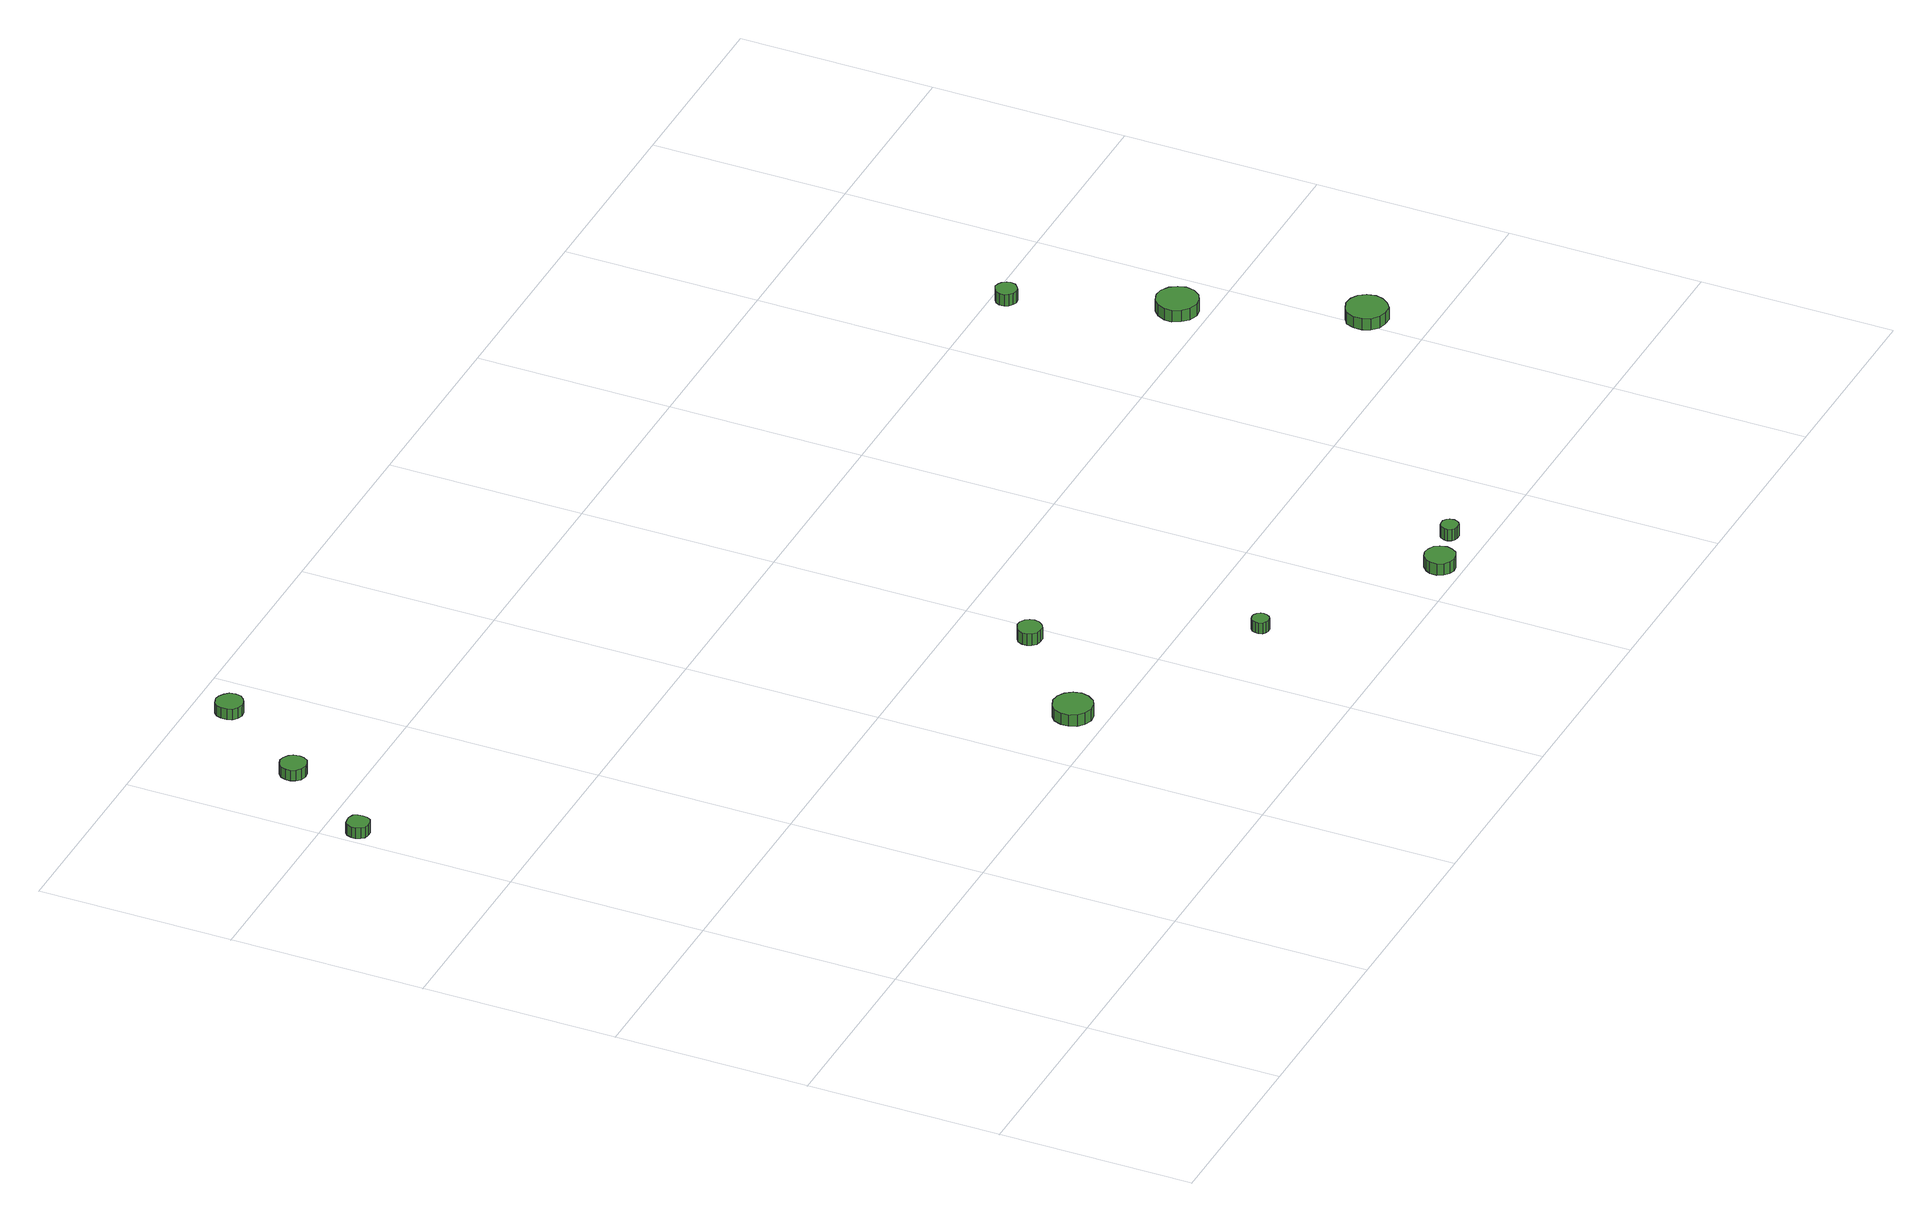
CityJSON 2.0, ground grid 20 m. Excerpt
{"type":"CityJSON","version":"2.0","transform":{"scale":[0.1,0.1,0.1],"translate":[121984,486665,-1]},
"CityObjects":{
"tree1":{"type":"SolitaryVegetationObject","attributes":{"function":"something"},"geometry":[{"type":"MultiSurface","lod":"1","boundaries":[[[0,1,2,3,4,5,6,7,8,9,10,11,12,13,14]],[[15,16,17,18,19,20,21,22,23,24,25,26,27,28,29]],[[0,29,28,1]],[[1,28,27,2]],[[2,27,26,3]],[[3,26,25,4]],[[4,25,24,5]],[[5,24,23,6]],[[6,23,22,7]],[[7,22,21,8]],[[8,21,20,9]],[[9,20,19,10]],[[10,19,18,11]],[[11,18,17,12]],[[12,17,16,13]],[[13,16,15,14]],[[14,15,29,0]]]}]},
"tree2":{"type":"SolitaryVegetationObject","attributes":{"function":"something"},"geometry":[{"type":"MultiSurface","lod":"1","boundaries":[[[30,31,32,33,34,35,36,37,38,39,40,41,42,43,44]],[[45,46,47,48,49,50,51,52,53,54,55,56,57,58,59]],[[30,59,58,31]],[[31,58,57,32]],[[32,57,56,33]],[[33,56,55,34]],[[34,55,54,35]],[[35,54,53,36]],[[36,53,52,37]],[[37,52,51,38]],[[38,51,50,39]],[[39,50,49,40]],[[40,49,48,41]],[[41,48,47,42]],[[42,47,46,43]],[[43,46,45,44]],[[44,45,59,30]]]}]},
"tree3":{"type":"SolitaryVegetationObject","attributes":{"function":"something"},"geometry":[{"type":"MultiSurface","lod":"1","boundaries":[[[60,61,62,63,64,65,66,67,68,69,70,71,72,73,74]],[[75,76,77,78,79,80,81,82,83,84,85,86,87,88,89]],[[60,89,88,61]],[[61,88,87,62]],[[62,87,86,63]],[[63,86,85,64]],[[64,85,84,65]],[[65,84,83,66]],[[66,83,82,67]],[[67,82,81,68]],[[68,81,80,69]],[[69,80,79,70]],[[70,79,78,71]],[[71,78,77,72]],[[72,77,76,73]],[[73,76,75,74]],[[74,75,89,60]]]}]},
"tree4":{"type":"SolitaryVegetationObject","attributes":{"function":"something"},"geometry":[{"type":"MultiSurface","lod":"1","boundaries":[[[90,91,92,93,94,95,96,97,98,99,100,101,102,103,104]],[[105,106,107,108,109,110,111,112,113,114,115,116,117,118,119]],[[90,119,118,91]],[[91,118,117,92]],[[92,117,116,93]],[[93,116,115,94]],[[94,115,114,95]],[[95,114,113,96]],[[96,113,112,97]],[[97,112,111,98]],[[98,111,110,99]],[[99,110,109,100]],[[100,109,108,101]],[[101,108,107,102]],[[102,107,106,103]],[[103,106,105,104]],[[104,105,119,90]]]}]},
"tree5":{"type":"SolitaryVegetationObject","attributes":{"function":"something"},"geometry":[{"type":"MultiSurface","lod":"1","boundaries":[[[120,121,122,123,124,125,126,127,128,129,130,131,132,133,134]],[[135,136,137,138,139,140,141,142,143,144,145,146,147,148,149]],[[120,149,148,121]],[[121,148,147,122]],[[122,147,146,123]],[[123,146,145,124]],[[124,145,144,125]],[[125,144,143,126]],[[126,143,142,127]],[[127,142,141,128]],[[128,141,140,129]],[[129,140,139,130]],[[130,139,138,131]],[[131,138,137,132]],[[132,137,136,133]],[[133,136,135,134]],[[134,135,149,120]]]}]},
"tree6":{"type":"SolitaryVegetationObject","attributes":{"function":"something"},"geometry":[{"type":"MultiSurface","lod":"1","boundaries":[[[150,151,152,153,154,155,156,157,158,159,160,161,162,163,164]],[[165,166,167,168,169,170,171,172,173,174,175,176,177,178,179]],[[150,179,178,151]],[[151,178,177,152]],[[152,177,176,153]],[[153,176,175,154]],[[154,175,174,155]],[[155,174,173,156]],[[156,173,172,157]],[[157,172,171,158]],[[158,171,170,159]],[[159,170,169,160]],[[160,169,168,161]],[[161,168,167,162]],[[162,167,166,163]],[[163,166,165,164]],[[164,165,179,150]]]}]},
"tree7":{"type":"SolitaryVegetationObject","attributes":{"function":"something"},"geometry":[{"type":"MultiSurface","lod":"1","boundaries":[[[180,181,182,183,184,185,186,187,188,189,190,191,192,193,194]],[[195,196,197,198,199,200,201,202,203,204,205,206,207,208,209]],[[180,209,208,181]],[[181,208,207,182]],[[182,207,206,183]],[[183,206,205,184]],[[184,205,204,185]],[[185,204,203,186]],[[186,203,202,187]],[[187,202,201,188]],[[188,201,200,189]],[[189,200,199,190]],[[190,199,198,191]],[[191,198,197,192]],[[192,197,196,193]],[[193,196,195,194]],[[194,195,209,180]]]}]},
"tree8":{"type":"SolitaryVegetationObject","attributes":{"function":"something"},"geometry":[{"type":"MultiSurface","lod":"1","boundaries":[[[210,211,212,213,214,215,216,217,218,219,220,221,222,223,224]],[[225,226,227,228,229,230,231,232,233,234,235,236,237,238,239]],[[210,239,238,211]],[[211,238,237,212]],[[212,237,236,213]],[[213,236,235,214]],[[214,235,234,215]],[[215,234,233,216]],[[216,233,232,217]],[[217,232,231,218]],[[218,231,230,219]],[[219,230,229,220]],[[220,229,228,221]],[[221,228,227,222]],[[222,227,226,223]],[[223,226,225,224]],[[224,225,239,210]]]}]},
"tree9":{"type":"SolitaryVegetationObject","attributes":{"function":"something"},"geometry":[{"type":"MultiSurface","lod":"1","boundaries":[[[240,241,242,243,244,245,246,247,248,249,250,251,252,253,254]],[[255,256,257,258,259,260,261,262,263,264,265,266,267,268,269]],[[240,269,268,241]],[[241,268,267,242]],[[242,267,266,243]],[[243,266,265,244]],[[244,265,264,245]],[[245,264,263,246]],[[246,263,262,247]],[[247,262,261,248]],[[248,261,260,249]],[[249,260,259,250]],[[250,259,258,251]],[[251,258,257,252]],[[252,257,256,253]],[[253,256,255,254]],[[254,255,269,240]]]}]},
"tree10":{"type":"SolitaryVegetationObject","attributes":{"function":"something"},"geometry":[{"type":"MultiSurface","lod":"1","boundaries":[[[270,271,272,273,274,275,276,277,278,279,280,281,282,283,284]],[[285,286,287,288,289,290,291,292,293,294,295,296,297,298,299]],[[270,299,298,271]],[[271,298,297,272]],[[272,297,296,273]],[[273,296,295,274]],[[274,295,294,275]],[[275,294,293,276]],[[276,293,292,277]],[[277,292,291,278]],[[278,291,290,279]],[[279,290,289,280]],[[280,289,288,281]],[[281,288,287,282]],[[282,287,286,283]],[[283,286,285,284]],[[284,285,299,270]]]}]},
"tree11":{"type":"SolitaryVegetationObject","attributes":{"function":"something"},"geometry":[{"type":"MultiSurface","lod":"1","boundaries":[[[300,301,302,303,304,305,306,307,308,309,310,311,312,313,314]],[[315,316,317,318,319,320,321,322,323,324,325,326,327,328,329]],[[300,329,328,301]],[[301,328,327,302]],[[302,327,326,303]],[[303,326,325,304]],[[304,325,324,305]],[[305,324,323,306]],[[306,323,322,307]],[[307,322,321,308]],[[308,321,320,309]],[[309,320,319,310]],[[310,319,318,311]],[[311,318,317,312]],[[312,317,316,313]],[[313,316,315,314]],[[314,315,329,300]]]}]}
},
"vertices":[
[29,767,19],[28,772,19],[26,776,19],[21,778,19],[17,778,19],[12,777,19],[9,774,19],[7,769,19],[7,765,19],[9,760,19],[12,757,19],[17,756,19],[21,756,19],[26,758,19],[28,762,19],[28,762,7],[26,758,7],[21,756,7],[17,756,7],[12,757,7],[9,760,7],[7,765,7],[7,769,7],[9,774,7],[12,777,7],[17,778,7],[21,778,7],[26,776,7],[28,772,7],[29,767,7],
[97,864,19],[96,870,19],[93,874,19],[88,877,19],[83,878,19],[77,876,19],[73,872,19],[71,867,19],[71,862,19],[73,857,19],[77,853,19],[83,851,19],[88,852,19],[93,854,19],[96,859,19],[96,859,7],[93,854,7],[88,852,7],[83,851,7],[77,853,7],[73,857,7],[71,862,7],[71,867,7],[73,872,7],[77,876,7],[83,878,7],[88,877,7],[93,874,7],[96,870,7],[97,864,7],
[168,963,19],[167,969,19],[163,973,19],[158,976,19],[153,977,19],[147,975,19],[143,971,19],[141,966,19],[141,960,19],[143,955,19],[147,951,19],[153,949,19],[158,950,19],[163,953,19],[167,957,19],[167,957,7],[163,953,7],[158,950,7],[153,949,7],[147,951,7],[143,955,7],[141,960,7],[141,966,7],[143,971,7],[147,975,7],[153,977,7],[158,976,7],[163,973,7],[167,969,7],[168,963,7],
[498,233,22],[496,241,22],[491,248,22],[484,252,22],[476,253,22],[468,250,22],[462,245,22],[459,237,22],[459,229,22],[462,221,22],[468,216,22],[476,213,22],[484,214,22],[491,218,22],[496,225,22],[496,225,9],[491,218,9],[484,214,9],[476,213,9],[468,216,9],[462,221,9],[459,229,9],[459,237,9],[462,245,9],[468,250,9],[476,253,9],[484,252,9],[491,248,9],[496,241,9],[498,233,9],
[593,325,22],[592,330,22],[589,334,22],[584,337,22],[579,337,22],[574,335,22],[570,332,22],[568,327,22],[568,322,22],[570,318,22],[574,314,22],[579,313,22],[584,313,22],[589,316,22],[592,320,22],[592,320,9],[589,316,9],[584,313,9],[579,313,9],[574,314,9],[570,318,9],[568,322,9],[568,327,9],[570,332,9],[574,335,9],[579,337,9],[584,337,9],[589,334,9],[592,330,9],[593,325,9],
[692,132,23],[691,135,23],[689,138,23],[686,140,23],[682,140,23],[679,139,23],[676,137,23],[675,133,23],[675,130,23],[676,126,23],[679,124,23],[682,123,23],[686,123,23],[689,125,23],[691,128,23],[691,128,11],[689,125,11],[686,123,11],[682,123,11],[679,124,11],[676,126,11],[675,130,11],[675,133,11],[676,137,11],[679,139,11],[682,140,11],[686,140,11],[689,138,11],[691,135,11],[692,132,11],
[865,20,25],[863,27,25],[860,32,25],[854,35,25],[848,36,25],[842,34,25],[837,29,25],[834,24,25],[834,17,25],[837,11,25],[842,7,25],[848,5,25],[854,6,25],[860,9,25],[863,14,25],[863,14,12],[860,9,12],[854,6,12],[848,5,12],[842,7,12],[837,11,12],[834,17,12],[834,24,12],[837,29,12],[842,34,12],[848,36,12],[854,35,12],[860,32,12],[863,27,12],[865,20,12],
[911,34,24],[910,38,24],[908,41,24],[905,43,24],[901,43,24],[897,42,24],[895,40,24],[893,36,24],[893,33,24],[895,29,24],[897,27,24],[901,26,24],[905,26,24],[908,28,24],[910,31,24],[910,31,11],[908,28,11],[905,26,11],[901,26,11],[897,27,11],[895,29,11],[893,33,11],[893,36,11],[895,40,11],[897,42,11],[901,43,11],[905,43,11],[908,41,11],[910,38,11],[911,34,11],
[1101,582,27],[1100,586,27],[1097,590,27],[1093,592,27],[1089,593,27],[1085,591,27],[1081,588,27],[1079,584,27],[1079,579,27],[1081,575,27],[1085,572,27],[1089,571,27],[1093,571,27],[1097,574,27],[1100,577,27],[1100,577,14],[1097,574,14],[1093,571,14],[1089,571,14],[1085,572,14],[1081,575,14],[1079,579,14],[1079,584,14],[1081,588,14],[1085,591,14],[1089,593,14],[1093,592,14],[1097,590,14],[1100,586,14],[1101,582,14],
[1164,428,26],[1162,436,26],[1157,443,26],[1149,448,26],[1141,449,26],[1132,446,26],[1126,440,26],[1122,432,26],[1122,424,26],[1126,416,26],[1132,410,26],[1141,407,26],[1149,408,26],[1157,412,26],[1162,419,26],[1162,419,13],[1157,412,13],[1149,408,13],[1141,407,13],[1132,410,13],[1126,416,13],[1122,424,13],[1122,432,13],[1126,440,13],[1132,446,13],[1141,449,13],[1149,448,13],[1157,443,13],[1162,436,13],[1164,428,13],
[1224,258,27],[1222,267,27],[1217,274,27],[1210,278,27],[1201,279,27],[1193,276,27],[1186,271,27],[1183,263,27],[1183,254,27],[1186,246,27],[1193,240,27],[1201,238,27],[1210,238,27],[1217,243,27],[1222,250,27],[1222,250,14],[1217,243,14],[1210,238,14],[1201,238,14],[1193,240,14],[1186,246,14],[1183,254,14],[1183,263,14],[1186,271,14],[1193,276,14],[1201,279,14],[1210,278,14],[1217,274,14],[1222,267,14],[1224,258,14]
]}
